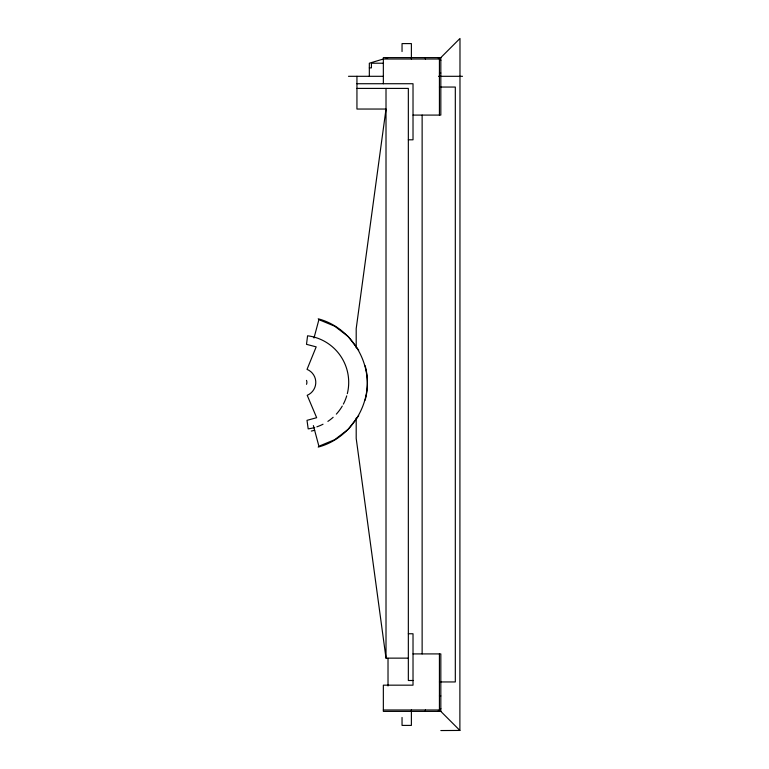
<?xml version="1.0" encoding="UTF-8"?>
<svg xmlns="http://www.w3.org/2000/svg" width="769" height="769" viewBox="0 0 769 769"><rect width="100%" height="100%" fill="white"/><g stroke="black" fill="none" stroke-linecap="round" stroke-linejoin="round"><path stroke-width="1.15" d="M440.829 730.55L459.881 730.444L459.987 38.45L440.829 57.608L383.347 57.608L383.347 83.725M365.15 400.13C374.609 365.852 352.567 327.796 318.203 318.808M313.992 338.004L318.904 319.654L334.707 326.2L348.28 336.62L358.719 350.222M358.719 415.664L348.28 429.265L334.707 439.685L318.904 446.231L313.377 425.584M437.965 711.392L440.829 708.585M318.203 447.077C352.529 438.09 374.695 400.015 365.15 365.756M386.153 58.175L388.018 57.608M383.347 63.221L371.427 63.221L371.427 67.893L369.331 67.893M439.426 73.036L440.829 73.036M348.482 76.304L383.347 76.304M438.522 76.304L462.515 76.304M356.941 83.725L413.02 83.725L413.02 139.804L408.339 139.804M439.426 87.051L455.315 87.051L455.315 681.949L439.426 681.949M356.941 88.406L408.339 88.406L408.339 680.498L413.02 680.498M413.02 115.09L440.829 115.09L440.829 57.608M408.339 633.762L413.02 633.762L413.02 685.169L383.347 685.169L383.347 711.392L440.829 711.392L459.881 730.444M413.02 653.91L440.829 653.91L440.829 711.392M356.201 418.125L356.201 438.417L386.009 658.139L408.339 658.139M439.426 695.964L440.829 695.964M383.347 709.989L439.426 709.989L439.426 653.91M437.965 57.608L440.829 60.415M439.426 115.09L439.426 59.011L383.347 59.011L369.331 63.221L369.331 76.304M425.401 57.608L425.401 59.011M425.401 709.989L425.401 711.392M422.133 115.09L422.133 653.91M411.386 59.011L411.386 43.593L402.043 43.593L402.043 51.533M411.386 709.989L411.386 725.407L402.043 725.407L402.043 717.467M388.018 658.341L388.018 685.967M386.009 88.406L386.009 658.139M356.941 76.304L356.941 109.044L386.009 109.044L356.201 328.603L356.201 347.703M314.684 430.227A48.601 48.601 0 0 1 311.33 431.063M347.319 393.68A46.938 46.938 0 0 0 307.571 335.793L306.504 344.339L316.184 346.867L307.033 369.38A14.025 14.025 0 0 1 307.206 395.304L316.655 417.692L307.004 420.345L308.186 428.871A46.938 46.938 0 0 0 314.742 427.487M346.723 395.843A46.938 46.938 0 0 1 343.368 404.1M342.282 406.061A46.938 46.938 0 0 1 336.332 414.126M333.14 417.288A46.938 46.938 0 0 1 327.873 421.383M323.028 424.219A46.938 46.938 0 0 1 316.886 426.814M306.485 380.376A5.143 5.143 0 0 1 306.514 384.308"/></g></svg>
